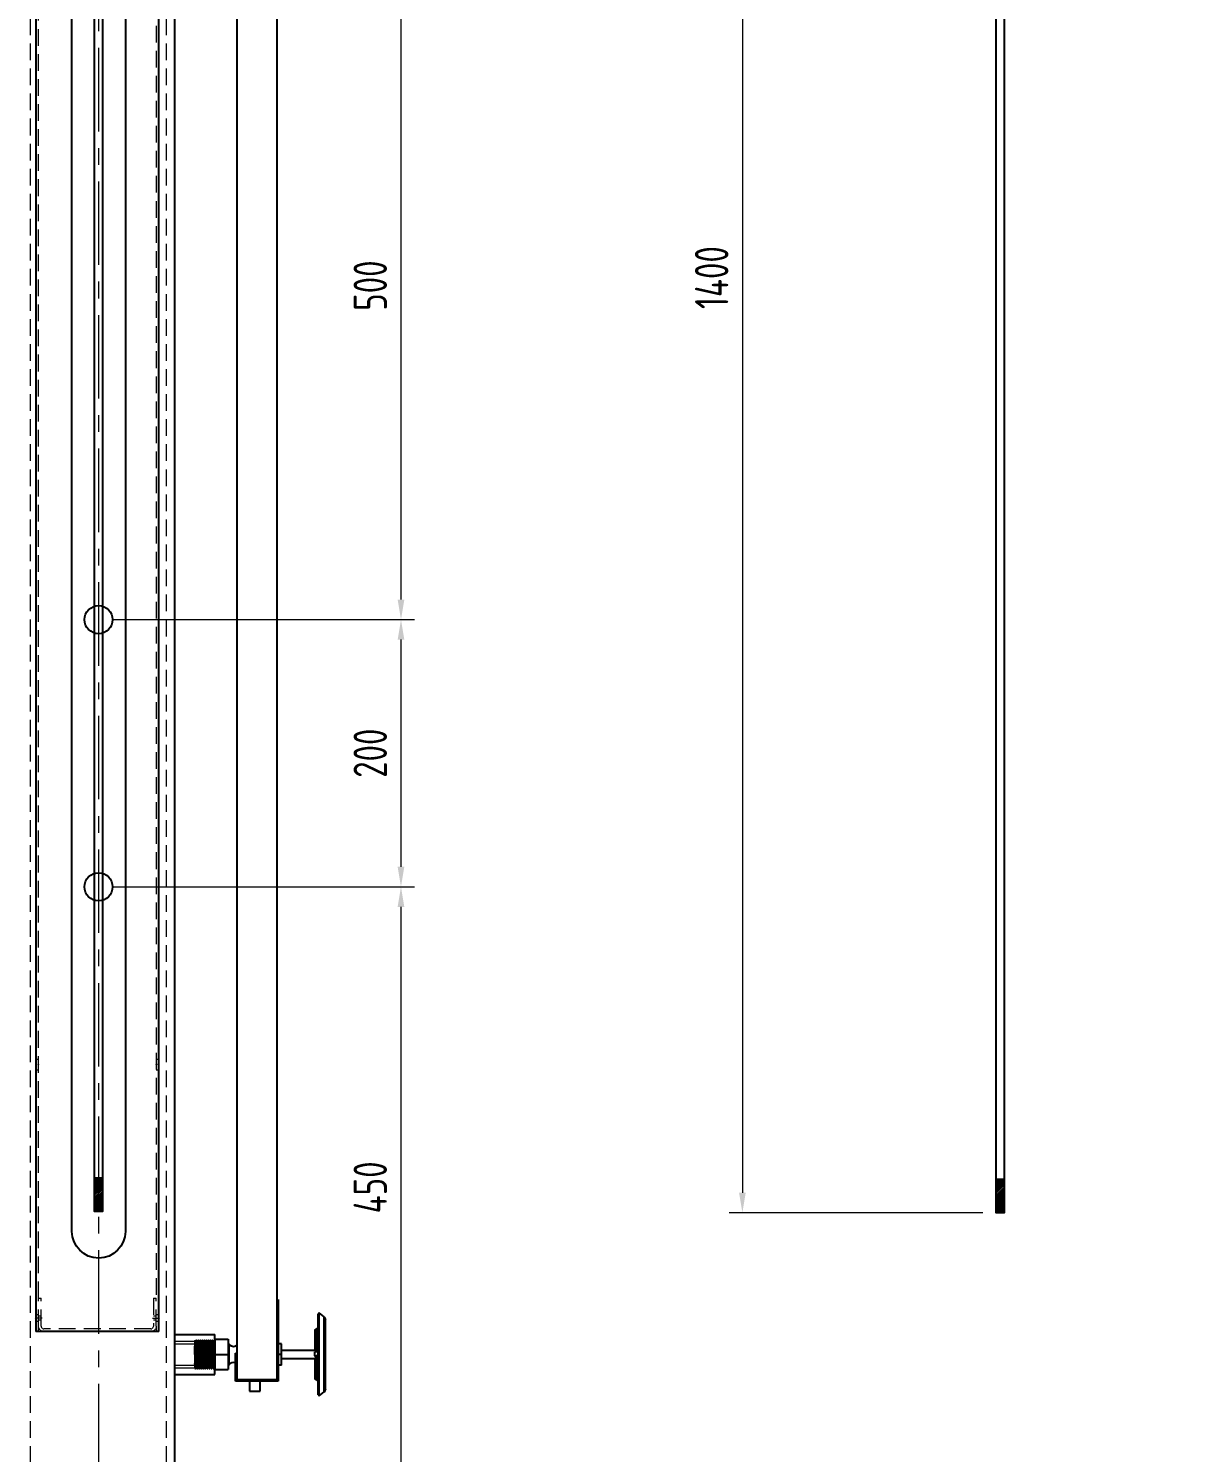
# Model space of a CAD drawing. Header units: millimetres. Extents: x -46397 to 283259, y -8690 to 23983.
# Drawn here: x 216641 to 217521, y -1378 to -312 of the extents above; entities that cross this region are included whole.
import ezdxf
from ezdxf import colors
from ezdxf.entities.mleader import LeaderData, LeaderLine
from ezdxf.math import Vec2, Vec3

# ---------------------------------------------------------------- set-up
doc = ezdxf.new("R2010")
doc.units = ezdxf.units.MM
for name, pattern in [('CENTER', [2, 1.25, -0.25, 0.25, -0.25]), ('HIDDEN', [0.375, 0.25, -0.125]), ('HIDDENX2', [0.75, 0.5, -0.25])]:
    doc.linetypes.add(name, pattern=pattern)
doc.layers.get('Defpoints').update_dxf_attribs({"lineweight": 0})
for name, color, linetype, lineweight in [('Long_AM_Hidden', 4, 'HIDDEN', 9), ('Long_AM_Visible', 30, 'Continuous', 25), ('Long_Centerline', 1, 'CENTER', 9), ('Long_Dim', 3, 'Continuous', 9), ('net dut', 127, 'HIDDENX2', 9)]:
    doc.layers.add(name, color=color, linetype=linetype, lineweight=lineweight)
doc.styles.add('GHI CHÚ 3', font='isocp_IV25.ttf', dxfattribs={"width": 0.8})
doc.styles.add('Long_Text', font='isocp.shx', dxfattribs={"width": 0.7})
doc.dimstyles.new('Vuong_DIM', dxfattribs={"dimtxt": 2.5, "dimasz": 2.3, "dimexe": 1.25, "dimexo": 0, "dimtad": 1, "dimtoh": 1, "dimdec": 0, "dimdsep": 46, "dimtxsty": 'GHI CHÚ 3', "dimcen": 2.3, "dimclrd": 9, "dimclre": 9, "dimclrt": 2, "dimadec": 0, "dimazin": 0, "dimtm": 1e-09, "dimtfac": 1, "dimtdec": 0, "dimtofl": 0, "dimtmove": 1, "dimatfit": 3, "dimfxl": 1, "dimtfill": 1, "dimlwd": 9, "dimlwe": 9, "dimarcsym": 1})

# ---------------------------------------------------------------- blocks, each defined once
blk = doc.blocks.new('43253523542')
h = blk.add_hatch()
h.set_pattern_fill('ANSI31', color=256, scale=10)
h.set_pattern_definition([(45, (-16046.8398, 46.5766), (-0.883883476, 0.883883476), [])])
h.paths.add_polyline_path([(45967.9, 12089.3), (45973.9, 12089.3), (45973.9, 12064.3), (45967.9, 12064.3)])
at = {"color": 0}
for p, q in [((45973.9, 12089.3, 0.6), (45967.9, 12089.3, 0.6)), ((45967.9, 12089.3, 0.6), (45973.9, 12089.3, 0.6)), ((45973.9, 12064.3, 0.6), (45967.9, 12064.3, 0.6))]:
    blk.add_line(p, q, dxfattribs=at)
at = {"color": 0, "elevation": 0.6}
for points in [[(45973.9, 12064.3), (45967.9, 12064.3), (45967.9, 13444.3), (45973.9, 13444.3)], [(45967.9, 12089.3), (45973.9, 12089.3), (45973.9, 12064.3), (45967.9, 12064.3)]]:
    blk.add_lwpolyline(points, close=True, dxfattribs=at)
blk = doc.blocks.new('DFDAFDFSDAFSDAF')
for p, q in [((54575.1, 32985.7), (54575.1, 32955.7)), ((54575.1, 32985.7), (54605.1, 32985.7)), ((54605.1, 32985.7), (54605.1, 32955.7)), ((54575.1, 32955.7), (54605.1, 32955.7))]:
    blk.add_line(p, q)
at = {"layer": 'net dut', "linetype": 'ByBlock', "lineweight": 5, "ltscale": 20}
for p, q in [((54575.1, 32980.7), (54605.1, 32980.7)), ((54575.1, 32978.7), (54605.1, 32978.7)), ((54575.1, 32962.7), (54605.1, 32962.7)), ((54575.1, 32960.7), (54605.1, 32960.7))]:
    blk.add_line(p, q, dxfattribs=at)
blk = doc.blocks.new('U3089')
at = {"layer": 'Long_AM_Hidden', "ltscale": 50, "extrusion": (0, 1, 0)}
for p, q in [((-64, -1851, 0), (-64, -561, 0)), ((24, -561, 0), (24, -1851, 0)), ((-66, -1672, 0), (-64, -1672, 0)), ((24, -1672, 0), (26, -1672, 0)), ((-66, -1680, 0), (-64, -1680, 0)), ((24, -1680, 0), (26, -1680, 0)), ((-64, -1872, 0), (-64, -1851, 0)), ((-64, -1851, 0), (-62, -1851, 0)), ((-62, -1872, 0), (-62, -1851, 0)), ((22, -1851, 0), (22, -1872, 0)), ((22, -1851, 0), (24, -1851, 0)), ((24, -1872, 0), (24, -1851, 0)), ((-64, -1863.5, 0), (-66, -1863.5, 0)), ((-62, -1864.5, 0), (-64, -1864.5, 0)), ((24, -1864.5, 0), (22, -1864.5, 0)), ((26, -1863.5, 0), (24, -1863.5, 0)), ((-64, -1868.5, 0), (-66, -1868.5, 0)), ((-62, -1867.5, 0), (-64, -1867.5, 0)), ((-64, -1876, 0), (-64, -1872, 0)), ((20, -1874, 0), (-60, -1874, 0)), ((24, -1867.5, 0), (22, -1867.5, 0)), ((26, -1868.5, 0), (24, -1868.5, 0)), ((24, -1872, 0), (24, -1876, 0))]:
    blk.add_line(p, q, dxfattribs=at)
at = {"layer": 'Long_AM_Hidden', "ltscale": 3, "extrusion": (0, 0, -1)}
for centre, start, end in [((60, -1872, 0), 270, 0), ((-20, -1872, 0), 180, 270)]:
    blk.add_arc(centre, 4, start, end, dxfattribs=at)
at = {"layer": 'Long_AM_Hidden', "ltscale": 3}
for centre, start, end in [((-60, -1872, 0), 180, 270), ((20, -1872, 0), 270, 0)]:
    blk.add_arc(centre, 2, start, end, dxfattribs=at)
at = {"layer": 'Long_AM_Visible', "extrusion": (0, 1, 0)}
for p, q in [((-66, -536, 0), (-66, -1876, 0)), ((26, -1876, 0), (26, -536, 0)), ((-39, -1801, 0), (-39, -611, 0)), ((1, -611, 0), (1, -1801, 0)), ((-62, -1876, 0), (-66, -1876, 0)), ((22, -1876, 0), (-62, -1876, 0)), ((26, -1876, 0), (22, -1876, 0))]:
    blk.add_line(p, q, dxfattribs=at)
at = {"layer": 'Long_AM_Visible', "extrusion": (0, 0, -1)}
blk.add_arc((19, -1801, 0), 20, 180, 0, dxfattribs=at)
at = {"layer": 'Long_Centerline', "ltscale": 0.1}
for p, q in [((-66.6, -1676, 0), (-63.3, -1676, 0)), ((26.6, -1676, 0), (23.3, -1676, 0))]:
    blk.add_line(p, q, dxfattribs=at)
at = {"layer": 'Long_Centerline', "ltscale": 0.2}
for p, q in [((-61.2, -1866, 0), (-66.9, -1866, 0)), ((21.2, -1866, 0), (26.9, -1866, 0))]:
    blk.add_line(p, q, dxfattribs=at)
blk = doc.blocks.new('12319823 dasdasd')
at = {"layer": 'Long_AM_Hidden', "ltscale": 50}
for p, q in [((10731, 16704), (10731, 18282)), ((10833, 16704), (10833, 18282))]:
    blk.add_line(p, q, dxfattribs=at)
at = {"layer": 'Long_AM_Visible'}
for p, q in [((10839, 16704), (10839, 18282)), ((10885.5, 18223), (10885.5, 16785, 0.7)), ((10915.5, 18223), (10915.5, 16785, 0.7)), ((10915.5, 16845, 0.7), (10915.5, 16785, 0.7)), ((10916.5, 16845, 0.7), (10916.5, 16784, 0.7)), ((10947.2, 16835.2, 0.7), (10946.5, 16834.4, 0.7)), ((10946.5, 16773.7, 0.7), (10946.5, 16834.4, 0.7)), ((10950.8, 16832.1, 0.7), (10947.2, 16835.2, 0.7)), ((10947.2, 16772.9, 0.7), (10947.2, 16835.2, 0.7)), ((10950.8, 16775.9, 0.7), (10950.8, 16832.1, 0.7)), ((10944, 16822.2, 0.7), (10946.5, 16823.8, 0.7)), ((10944, 16822.2, 0.7), (10944, 16807, 0.7)), ((10946.5, 16822.7, 0.7), (10945, 16821.8, 0.7)), ((10945, 16821.8, 0.7), (10945, 16807, 0.7)), ((10945, 16820.3, 0.7), (10946.5, 16821.2, 0.7)), ((10952, 16778.2, 0.7), (10952, 16829.8, 0.7)), ((10855.4, 16814.5, 0.7), (10854.9, 16814.5, 0.7)), ((10856.9, 16814.5, 0.7), (10856.4, 16814.5, 0.7)), ((10858.4, 16814.5, 0.7), (10857.9, 16814.5, 0.7)), ((10859.9, 16814.5, 0.7), (10859.4, 16814.5, 0.7)), ((10861.4, 16814.5, 0.7), (10860.9, 16814.5, 0.7)), ((10862.9, 16814.5, 0.7), (10862.4, 16814.5, 0.7)), ((10864.4, 16814.5, 0.7), (10863.9, 16814.5, 0.7)), ((10865.9, 16814.5, 0.7), (10865.4, 16814.5, 0.7)), ((10867.4, 16814.5, 0.7), (10866.9, 16814.5, 0.7)), ((10869, 16814.5, 0.7), (10868.4, 16814.5, 0.7)), ((10869, 16815.3, 0.7), (10879, 16815.3, 0.7)), ((10869, 16815.3, 0.7), (10869, 16804, 0.7)), ((10879, 16815.3, 0.7), (10879, 16804, 0.7)), ((10879.6, 16812, 0.7), (10879, 16812, 0.7)), ((10879.6, 16812, 0.7), (10879.6, 16796, 0.7)), ((10919, 16812, 0.7), (10916.5, 16812, 0.7)), ((10919, 16804, 0.7), (10919, 16812, 0.7)), ((10869, 16804, 0.7), (10879, 16804, 0.7)), ((10869, 16804, 0.7), (10869, 16792.8, 0.7)), ((10879, 16804, 0.7), (10879, 16792.8, 0.7)), ((10884.5, 16805, 0.7), (10885.5, 16805, 0.7)), ((10884.5, 16784, 0.7), (10884.5, 16805, 0.7)), ((10885.5, 16785, 0.7), (10885.5, 16805, 0.7)), ((10919, 16804, 0.7), (10916.5, 16804, 0.7)), ((10944, 16807, 0.7), (10919, 16807, 0.7)), ((10919, 16796, 0.7), (10919, 16804, 0.7)), ((10919, 16801, 0.7), (10944, 16801, 0.7)), ((10945, 16807, 0.7), (10944, 16807, 0.7)), ((10946.5, 16806, 0.7), (10944, 16805.9, 0.7)), ((10944, 16802.9, 0.7), (10944, 16805.9, 0.7)), ((10944, 16802.9, 0.7), (10946.5, 16803, 0.7)), ((10944, 16802.9, 0.7), (10944, 16802.5, 0.7)), ((10945, 16802.5, 0.7), (10944, 16802.5, 0.7)), ((10945, 16801, 0.7), (10944, 16801, 0.7)), ((10944, 16801, 0.7), (10944, 16785.8, 0.7)), ((10945, 16807, 0.7), (10945, 16806, 0.7)), ((10946.5, 16803, 0.7), (10945, 16802.9, 0.7)), ((10945, 16802.9, 0.7), (10945, 16802.5, 0.7)), ((10945, 16802.5, 0.7), (10945, 16801, 0.7)), ((10945, 16801, 0.7), (10945, 16786.3, 0.7)), ((10854.4, 16796.6, 0.7), (10854, 16797.2, 0.7)), ((10854, 16796.6, 0.7), (10854, 16797.2, 0.7)), ((10854, 16796.6, 0.7), (10854.4, 16796.6, 0.7)), ((10854, 16796.6, 0.7), (10854, 16793.5, 0.7)), ((10854, 16793.5, 0.7), (10854.7, 16793.5, 0.7)), ((10855.7, 16793.5, 0.7), (10856.2, 16793.5, 0.7)), ((10857.2, 16793.5, 0.7), (10857.7, 16793.5, 0.7)), ((10858.7, 16793.5, 0.7), (10859.2, 16793.5, 0.7)), ((10860.2, 16793.5, 0.7), (10860.7, 16793.5, 0.7)), ((10861.7, 16793.5, 0.7), (10862.2, 16793.5, 0.7)), ((10863.2, 16793.5, 0.7), (10863.7, 16793.5, 0.7)), ((10864.7, 16793.5, 0.7), (10865.2, 16793.5, 0.7)), ((10866.2, 16793.5, 0.7), (10866.7, 16793.5, 0.7)), ((10867.7, 16793.5, 0.7), (10868.2, 16793.5, 0.7)), ((10869, 16796.6, 0.7), (10868.4, 16796.6, 0.7)), ((10869, 16792.8, 0.7), (10879, 16792.8, 0.7)), ((10879, 16796, 0.7), (10879.6, 16796, 0.7)), ((10919, 16796, 0.7), (10916.5, 16796, 0.7)), ((10916.5, 16784, 0.7), (10884.5, 16784, 0.7)), ((10915.5, 16785, 0.7), (10885.5, 16785, 0.7)), ((10895, 16784, 0.7), (10895, 16776.5, 0.7)), ((10903, 16776.5, 0.7), (10903, 16784, 0.7)), ((10946.5, 16784.3, 0.7), (10944, 16785.8, 0.7)), ((10946.5, 16786.8, 0.7), (10945, 16787.7, 0.7)), ((10945, 16786.3, 0.7), (10946.5, 16785.4, 0.7)), ((10895, 16776.5, 0.7), (10899, 16776.5, 0.7)), ((10899, 16776.5, 0.7), (10903, 16776.5, 0.7)), ((10946.5, 16773.7, 0.7), (10947.2, 16772.9, 0.7)), ((10947.2, 16772.9, 0.7), (10950.8, 16775.9, 0.7))]:
    blk.add_line(p, q, dxfattribs=at)
for centre in [(10782, 17354), (10782, 17154)]:
    blk.add_circle(centre, 10.5, dxfattribs=at)
for centre, radius, start, end in [((10949.3, 16829.8, 0.7), 2.75, 0, 57.1676), ((10883, 16814, 0.7), 4, 210, 308.6822), ((10883, 16794, 0.7), 4, 67.9757, 150), ((10949.3, 16778.2, 0.7), 2.75, 302.8324, 0)]:
    blk.add_arc(centre, radius, start, end, dxfattribs=at)
for points, knots in [([(10854, 16814.1), (10854, 16814.2), (10854, 16814.3), (10854, 16813.4), (10854, 16811.4), (10854, 16808.7), (10854, 16806), (10854, 16804.5), (10854, 16804)], [0, 0, 0, 0, 0.064995, 0.284855, 0.49604, 0.707397, 0.910248, 1, 1, 1, 1]), ([(10854, 16804), (10854.1, 16804.8), (10854.1, 16806.4), (10854.2, 16808.7), (10854.2, 16810.6), (10854.3, 16812.1), (10854.3, 16813), (10854.4, 16813.2), (10854.4, 16813.2)], [0, 0, 0, 0, 0.172333, 0.3476615, 0.5199929, 0.6923259, 0.8676529, 1, 1, 1, 1]), ([(10854.4, 16813.3), (10854.3, 16813.5), (10854.2, 16813.8), (10854.1, 16814.1), (10854.1, 16814.1)], [0, 0, 0, 0, 0.690665, 1, 1, 1, 1]), ([(10854.9, 16814.5), (10854.8, 16814.3), (10854.7, 16813.9), (10854.5, 16813.5), (10854.4, 16813.3)], [0, 0, 0, 0, 0.5000409, 1, 1, 1, 1]), ([(10854.4, 16796.6), (10854.4, 16797.3), (10854.4, 16798.7), (10854.5, 16801.3), (10854.5, 16804), (10854.6, 16806.8), (10854.7, 16809.3), (10854.7, 16811.5), (10854.8, 16813.2), (10854.9, 16814.3), (10854.9, 16814.5), (10854.9, 16814.5)], [0, 0, 0, 0, 0.110471, 0.222862, 0.333332, 0.443804, 0.556195, 0.666666, 0.777138, 0.889529, 1, 1, 1, 1]), ([(10854.7, 16793.5), (10854.7, 16793.6), (10854.7, 16793.7), (10854.8, 16794.8), (10854.9, 16796.5), (10854.9, 16798.7), (10855, 16801.3), (10855, 16804), (10855.1, 16806.8), (10855.2, 16809.3), (10855.2, 16811.5), (10855.3, 16813.2), (10855.4, 16814.2), (10855.4, 16814.6), (10855.4, 16814.5), (10855.4, 16814.4)], [0, 0, 0, 0, 0.081414, 0.164242, 0.245656, 0.32707, 0.409899, 0.491312, 0.572725, 0.655554, 0.736968, 0.818382, 0.90121, 0.982624, 1, 1, 1, 1]), ([(10855.2, 16794.8), (10855.2, 16794.9), (10855.2, 16795), (10855.3, 16795.9), (10855.4, 16797.4), (10855.4, 16799.3), (10855.5, 16801.6), (10855.5, 16804), (10855.6, 16806.4), (10855.7, 16808.7), (10855.7, 16810.6), (10855.8, 16812.1), (10855.8, 16813), (10855.9, 16813.2), (10855.9, 16813.2)], [0, 0, 0, 0, 0.065796, 0.153495, 0.239696, 0.325897, 0.413597, 0.499797, 0.585999, 0.673699, 0.759899, 0.846101, 0.9338, 1, 1, 1, 1]), ([(10855.9, 16813.3), (10855.8, 16813.5), (10855.7, 16813.9), (10855.5, 16814.3), (10855.4, 16814.5)], [0, 0, 0, 0, 0.4852458, 1, 1, 1, 1]), ([(10855.7, 16793.6), (10855.7, 16793.6), (10855.7, 16793.4), (10855.7, 16793.8), (10855.8, 16794.8), (10855.9, 16796.5), (10855.9, 16798.7), (10856, 16801.3), (10856, 16804), (10856.1, 16806.8), (10856.2, 16809.3), (10856.2, 16811.5), (10856.3, 16813.2), (10856.4, 16814.3), (10856.4, 16814.5), (10856.4, 16814.5)], [0, 0, 0, 0, 0.017079, 0.098517, 0.181371, 0.26281, 0.344248, 0.427102, 0.508539, 0.589978, 0.672831, 0.754269, 0.835708, 0.918562, 1, 1, 1, 1]), ([(10856.4, 16814.5), (10856.3, 16814.3), (10856.2, 16813.9), (10856, 16813.5), (10855.9, 16813.3)], [0, 0, 0, 0, 0.500041, 1, 1, 1, 1]), ([(10856.2, 16793.5), (10856.2, 16793.6), (10856.2, 16793.7), (10856.3, 16794.8), (10856.4, 16796.5), (10856.4, 16798.7), (10856.5, 16801.3), (10856.5, 16804), (10856.6, 16806.8), (10856.7, 16809.3), (10856.7, 16811.5), (10856.8, 16813.2), (10856.9, 16814.2), (10856.9, 16814.6), (10856.9, 16814.5), (10856.9, 16814.4)], [0, 0, 0, 0, 0.081419, 0.164252, 0.245671, 0.32709, 0.409924, 0.491342, 0.572761, 0.655594, 0.737013, 0.818432, 0.901266, 0.982684, 1, 1, 1, 1]), ([(10856.7, 16794.9), (10856.7, 16794.9), (10856.7, 16795), (10856.8, 16795.9), (10856.9, 16797.4), (10856.9, 16799.3), (10857, 16801.6), (10857, 16804), (10857.1, 16806.4), (10857.2, 16808.7), (10857.2, 16810.6), (10857.3, 16812.1), (10857.3, 16813), (10857.4, 16813.2), (10857.4, 16813.2)], [0, 0, 0, 0, 0.065254, 0.153004, 0.239255, 0.325506, 0.413256, 0.499507, 0.585758, 0.673509, 0.75976, 0.846011, 0.933761, 1, 1, 1, 1]), ([(10857.4, 16813.3), (10857.3, 16813.5), (10857.2, 16813.9), (10857, 16814.3), (10856.9, 16814.5)], [0, 0, 0, 0, 0.4852698, 1, 1, 1, 1]), ([(10857.2, 16793.6), (10857.2, 16793.6), (10857.2, 16793.4), (10857.2, 16793.8), (10857.3, 16794.8), (10857.4, 16796.5), (10857.4, 16798.7), (10857.5, 16801.3), (10857.5, 16804), (10857.6, 16806.8), (10857.7, 16809.3), (10857.7, 16811.5), (10857.8, 16813.2), (10857.9, 16814.3), (10857.9, 16814.5), (10857.9, 16814.5)], [0, 0, 0, 0, 0.017079, 0.098517, 0.181371, 0.26281, 0.344248, 0.427102, 0.508539, 0.589978, 0.672831, 0.754269, 0.835708, 0.918562, 1, 1, 1, 1]), ([(10857.9, 16814.5), (10857.8, 16814.3), (10857.7, 16813.9), (10857.5, 16813.5), (10857.4, 16813.3)], [0, 0, 0, 0, 0.500041, 1, 1, 1, 1]), ([(10857.7, 16793.5), (10857.7, 16793.6), (10857.7, 16793.7), (10857.8, 16794.8), (10857.9, 16796.5), (10857.9, 16798.7), (10858, 16801.3), (10858, 16804), (10858.1, 16806.8), (10858.2, 16809.3), (10858.2, 16811.5), (10858.3, 16813.2), (10858.4, 16814.2), (10858.4, 16814.6), (10858.4, 16814.5), (10858.4, 16814.4)], [0, 0, 0, 0, 0.081429, 0.164272, 0.245701, 0.32713, 0.409973, 0.491401, 0.57283, 0.655674, 0.737102, 0.818531, 0.901375, 0.982803, 1, 1, 1, 1]), ([(10858.2, 16794.9), (10858.2, 16794.9), (10858.2, 16795), (10858.3, 16795.9), (10858.4, 16797.4), (10858.4, 16799.3), (10858.5, 16801.6), (10858.5, 16804), (10858.6, 16806.4), (10858.7, 16808.7), (10858.7, 16810.6), (10858.8, 16812.1), (10858.8, 16813), (10858.9, 16813.2), (10858.9, 16813.2)], [0, 0, 0, 0, 0.065219, 0.152972, 0.239227, 0.32548, 0.413234, 0.499488, 0.585743, 0.673497, 0.759751, 0.846005, 0.933759, 1, 1, 1, 1]), ([(10858.9, 16813.3), (10858.8, 16813.5), (10858.7, 16813.9), (10858.5, 16814.3), (10858.4, 16814.5)], [0, 0, 0, 0, 0.485368, 1, 1, 1, 1]), ([(10858.7, 16793.6), (10858.7, 16793.6), (10858.7, 16793.4), (10858.7, 16793.8), (10858.8, 16794.8), (10858.9, 16796.5), (10858.9, 16798.7), (10859, 16801.3), (10859, 16804), (10859.1, 16806.8), (10859.2, 16809.3), (10859.2, 16811.5), (10859.3, 16813.2), (10859.4, 16814.3), (10859.4, 16814.5), (10859.4, 16814.5)], [0, 0, 0, 0, 0.017079, 0.098517, 0.181371, 0.26281, 0.344248, 0.427102, 0.508539, 0.589978, 0.672831, 0.754269, 0.835708, 0.918562, 1, 1, 1, 1]), ([(10859.4, 16814.5), (10859.3, 16814.3), (10859.2, 16813.9), (10859, 16813.5), (10858.9, 16813.3)], [0, 0, 0, 0, 0.500041, 1, 1, 1, 1]), ([(10859.2, 16793.5), (10859.2, 16793.6), (10859.2, 16793.7), (10859.3, 16794.8), (10859.4, 16796.5), (10859.4, 16798.7), (10859.5, 16801.3), (10859.5, 16804), (10859.6, 16806.8), (10859.7, 16809.3), (10859.7, 16811.5), (10859.8, 16813.2), (10859.9, 16814.2), (10859.9, 16814.6), (10859.9, 16814.5), (10859.9, 16814.4)], [0, 0, 0, 0, 0.081429, 0.164273, 0.245702, 0.327131, 0.409975, 0.491403, 0.572832, 0.655676, 0.737105, 0.818534, 0.901378, 0.982807, 1, 1, 1, 1]), ([(10859.7, 16794.8), (10859.7, 16794.9), (10859.7, 16795), (10859.8, 16795.9), (10859.9, 16797.4), (10859.9, 16799.3), (10860, 16801.6), (10860, 16804), (10860.1, 16806.4), (10860.2, 16808.7), (10860.2, 16810.6), (10860.3, 16812.1), (10860.3, 16813), (10860.4, 16813.2), (10860.4, 16813.2)], [0, 0, 0, 0, 0.065618, 0.153334, 0.239552, 0.325769, 0.413485, 0.499702, 0.58592, 0.673636, 0.759853, 0.846071, 0.933787, 1, 1, 1, 1]), ([(10860.4, 16813.3), (10860.3, 16813.5), (10860.2, 16813.9), (10860, 16814.3), (10859.9, 16814.5)], [0, 0, 0, 0, 0.485394, 1, 1, 1, 1]), ([(10860.2, 16793.6), (10860.2, 16793.6), (10860.2, 16793.4), (10860.2, 16793.8), (10860.3, 16794.8), (10860.4, 16796.5), (10860.4, 16798.7), (10860.5, 16801.3), (10860.5, 16804), (10860.6, 16806.8), (10860.7, 16809.3), (10860.7, 16811.5), (10860.8, 16813.2), (10860.9, 16814.3), (10860.9, 16814.5), (10860.9, 16814.5)], [0, 0, 0, 0, 0.017079, 0.098517, 0.181371, 0.26281, 0.344248, 0.427102, 0.508539, 0.589978, 0.672831, 0.754269, 0.835708, 0.918562, 1, 1, 1, 1]), ([(10860.9, 16814.5), (10860.8, 16814.3), (10860.7, 16813.9), (10860.5, 16813.5), (10860.4, 16813.3)], [0, 0, 0, 0, 0.500041, 1, 1, 1, 1]), ([(10860.7, 16793.5), (10860.7, 16793.6), (10860.7, 16793.7), (10860.8, 16794.8), (10860.9, 16796.5), (10860.9, 16798.7), (10861, 16801.3), (10861, 16804), (10861.1, 16806.8), (10861.2, 16809.3), (10861.2, 16811.5), (10861.3, 16813.2), (10861.4, 16814.2), (10861.4, 16814.6), (10861.4, 16814.5), (10861.4, 16814.4)], [0, 0, 0, 0, 0.081401, 0.164217, 0.245619, 0.32702, 0.409836, 0.491237, 0.572638, 0.655454, 0.736856, 0.818257, 0.901073, 0.982475, 1, 1, 1, 1]), ([(10861.2, 16794.8), (10861.2, 16794.9), (10861.2, 16795), (10861.3, 16795.9), (10861.4, 16797.4), (10861.4, 16799.3), (10861.5, 16801.6), (10861.5, 16804), (10861.6, 16806.4), (10861.7, 16808.7), (10861.7, 16810.6), (10861.8, 16812.1), (10861.8, 16813), (10861.9, 16813.2), (10861.9, 16813.2)], [0, 0, 0, 0, 0.065926, 0.153613, 0.239802, 0.325991, 0.413678, 0.499867, 0.586056, 0.673744, 0.759932, 0.846122, 0.933809, 1, 1, 1, 1]), ([(10861.9, 16813.3), (10861.8, 16813.5), (10861.7, 16813.9), (10861.5, 16814.3), (10861.4, 16814.5)], [0, 0, 0, 0, 0.485185, 1, 1, 1, 1]), ([(10861.7, 16793.6), (10861.7, 16793.6), (10861.7, 16793.4), (10861.7, 16793.8), (10861.8, 16794.8), (10861.9, 16796.5), (10861.9, 16798.7), (10862, 16801.3), (10862, 16804), (10862.1, 16806.8), (10862.2, 16809.3), (10862.2, 16811.5), (10862.3, 16813.2), (10862.4, 16814.3), (10862.4, 16814.5), (10862.4, 16814.5)], [0, 0, 0, 0, 0.017079, 0.098517, 0.181371, 0.26281, 0.344248, 0.427102, 0.508539, 0.589978, 0.672831, 0.754269, 0.835708, 0.918562, 1, 1, 1, 1]), ([(10862.4, 16814.5), (10862.3, 16814.3), (10862.2, 16813.9), (10862, 16813.5), (10861.9, 16813.3)], [0, 0, 0, 0, 0.500041, 1, 1, 1, 1]), ([(10862.2, 16793.5), (10862.2, 16793.6), (10862.2, 16793.7), (10862.3, 16794.8), (10862.4, 16796.5), (10862.4, 16798.7), (10862.5, 16801.3), (10862.5, 16804), (10862.6, 16806.8), (10862.7, 16809.3), (10862.7, 16811.5), (10862.8, 16813.2), (10862.9, 16814.2), (10862.9, 16814.6), (10862.9, 16814.5), (10862.9, 16814.4)], [0, 0, 0, 0, 0.08136, 0.164135, 0.245496, 0.326856, 0.40963, 0.49099, 0.572351, 0.655125, 0.736485, 0.817846, 0.900621, 0.981981, 1, 1, 1, 1]), ([(10862.7, 16794.8), (10862.7, 16794.9), (10862.7, 16795), (10862.8, 16795.9), (10862.9, 16797.4), (10862.9, 16799.3), (10863, 16801.6), (10863, 16804), (10863.1, 16806.4), (10863.2, 16808.7), (10863.2, 16810.6), (10863.3, 16812.1), (10863.3, 16813), (10863.4, 16813.2), (10863.4, 16813.2)], [0, 0, 0, 0, 0.0658049, 0.1535031, 0.2397037, 0.3259035, 0.4136025, 0.499802, 0.5860027, 0.6737016, 0.7599014, 0.8461021, 0.9338002, 1, 1, 1, 1]), ([(10863.4, 16813.3), (10863.3, 16813.5), (10863.2, 16813.9), (10863, 16814.3), (10862.9, 16814.5)], [0, 0, 0, 0, 0.484782, 1, 1, 1, 1]), ([(10863.2, 16793.6), (10863.2, 16793.6), (10863.2, 16793.4), (10863.2, 16793.8), (10863.3, 16794.8), (10863.4, 16796.5), (10863.4, 16798.7), (10863.5, 16801.3), (10863.5, 16804), (10863.6, 16806.8), (10863.7, 16809.3), (10863.7, 16811.5), (10863.8, 16813.2), (10863.8, 16814.3), (10863.9, 16814.4), (10863.9, 16814.4)], [0, 0, 0, 0, 0.017376, 0.100229, 0.184522, 0.267376, 0.350229, 0.434523, 0.517375, 0.600229, 0.684522, 0.767375, 0.850229, 0.934522, 1, 1, 1, 1]), ([(10863.9, 16814.5), (10863.8, 16814.3), (10863.7, 16813.9), (10863.5, 16813.5), (10863.4, 16813.3)], [0, 0, 0, 0, 0.500041, 1, 1, 1, 1]), ([(10863.7, 16793.5), (10863.7, 16793.6), (10863.7, 16793.7), (10863.8, 16794.8), (10863.9, 16796.5), (10863.9, 16798.7), (10864, 16801.3), (10864, 16804), (10864.1, 16806.8), (10864.2, 16809.3), (10864.2, 16811.5), (10864.3, 16813.2), (10864.4, 16814.2), (10864.4, 16814.6), (10864.4, 16814.5), (10864.4, 16814.4)], [0, 0, 0, 0, 0.081367, 0.164149, 0.245516, 0.326884, 0.409665, 0.491032, 0.572399, 0.655181, 0.736548, 0.817916, 0.900697, 0.982065, 1, 1, 1, 1]), ([(10864.2, 16794.8), (10864.2, 16794.9), (10864.2, 16795), (10864.3, 16795.9), (10864.4, 16797.4), (10864.4, 16799.3), (10864.5, 16801.6), (10864.5, 16804), (10864.6, 16806.4), (10864.7, 16808.7), (10864.7, 16810.6), (10864.8, 16812.1), (10864.8, 16813), (10864.9, 16813.2), (10864.9, 16813.2)], [0, 0, 0, 0, 0.065857, 0.153551, 0.239746, 0.325941, 0.413635, 0.49983, 0.586026, 0.67372, 0.759915, 0.846111, 0.933804, 1, 1, 1, 1]), ([(10864.9, 16813.3), (10864.8, 16813.5), (10864.7, 16813.9), (10864.5, 16814.3), (10864.4, 16814.5)], [0, 0, 0, 0, 0.484809, 1, 1, 1, 1]), ([(10864.7, 16793.6), (10864.7, 16793.6), (10864.7, 16793.4), (10864.7, 16793.8), (10864.8, 16794.8), (10864.9, 16796.5), (10864.9, 16798.7), (10865, 16801.3), (10865, 16804), (10865.1, 16806.8), (10865.2, 16809.3), (10865.2, 16811.5), (10865.3, 16813.2), (10865.4, 16814.3), (10865.4, 16814.5), (10865.4, 16814.5)], [0, 0, 0, 0, 0.017079, 0.098517, 0.181371, 0.26281, 0.344248, 0.427102, 0.508539, 0.589978, 0.672831, 0.754269, 0.835708, 0.918562, 1, 1, 1, 1]), ([(10865.4, 16814.5), (10865.3, 16814.3), (10865.2, 16813.9), (10865, 16813.5), (10864.9, 16813.3)], [0, 0, 0, 0, 0.500041, 1, 1, 1, 1]), ([(10865.2, 16793.5), (10865.2, 16793.6), (10865.2, 16793.7), (10865.3, 16794.8), (10865.4, 16796.5), (10865.4, 16798.7), (10865.5, 16801.3), (10865.5, 16804), (10865.6, 16806.8), (10865.7, 16809.3), (10865.7, 16811.5), (10865.8, 16813.2), (10865.9, 16814.2), (10865.9, 16814.6), (10865.9, 16814.5), (10865.9, 16814.4)], [0, 0, 0, 0, 0.081403, 0.16422, 0.245623, 0.327025, 0.409842, 0.491244, 0.572647, 0.655464, 0.736867, 0.81827, 0.901087, 0.982489, 1, 1, 1, 1]), ([(10865.7, 16794.8), (10865.7, 16794.9), (10865.7, 16795), (10865.8, 16795.9), (10865.9, 16797.4), (10865.9, 16799.3), (10866, 16801.6), (10866, 16804), (10866.1, 16806.4), (10866.2, 16808.7), (10866.2, 16810.6), (10866.3, 16812.1), (10866.3, 16813), (10866.4, 16813.2), (10866.4, 16813.2)], [0, 0, 0, 0, 0.065971, 0.153654, 0.239839, 0.326024, 0.413707, 0.499891, 0.586076, 0.67376, 0.759944, 0.846129, 0.933812, 1, 1, 1, 1]), ([(10866.4, 16813.3), (10866.3, 16813.5), (10866.2, 16813.9), (10866, 16814.3), (10865.9, 16814.5)], [0, 0, 0, 0, 0.485171, 1, 1, 1, 1]), ([(10866.2, 16793.6), (10866.2, 16793.6), (10866.2, 16793.4), (10866.2, 16793.8), (10866.3, 16794.8), (10866.4, 16796.5), (10866.4, 16798.7), (10866.5, 16801.3), (10866.5, 16804), (10866.6, 16806.8), (10866.7, 16809.3), (10866.7, 16811.5), (10866.8, 16813.2), (10866.9, 16814.3), (10866.9, 16814.5), (10866.9, 16814.5)], [0, 0, 0, 0, 0.017079, 0.098517, 0.181371, 0.26281, 0.344248, 0.427102, 0.508539, 0.589978, 0.672831, 0.754269, 0.835708, 0.918562, 1, 1, 1, 1]), ([(10866.9, 16814.5), (10866.8, 16814.3), (10866.7, 16813.9), (10866.5, 16813.5), (10866.4, 16813.3)], [0, 0, 0, 0, 0.500041, 1, 1, 1, 1]), ([(10866.7, 16793.5), (10866.7, 16793.6), (10866.7, 16793.7), (10866.8, 16794.8), (10866.9, 16796.5), (10866.9, 16798.7), (10867, 16801.3), (10867, 16804), (10867.1, 16806.8), (10867.2, 16809.3), (10867.2, 16811.5), (10867.3, 16813.2), (10867.4, 16814.2), (10867.4, 16814.6), (10867.4, 16814.5), (10867.4, 16814.4)], [0, 0, 0, 0, 0.081418, 0.164251, 0.245669, 0.327087, 0.40992, 0.491337, 0.572755, 0.655588, 0.737006, 0.818425, 0.901258, 0.982676, 1, 1, 1, 1]), ([(10867.2, 16794.8), (10867.2, 16794.9), (10867.2, 16795), (10867.3, 16795.9), (10867.4, 16797.4), (10867.4, 16799.3), (10867.5, 16801.6), (10867.5, 16804), (10867.6, 16806.4), (10867.7, 16808.7), (10867.7, 16810.6), (10867.8, 16812.1), (10867.8, 16813), (10867.9, 16813.2), (10867.9, 16813.2)], [0, 0, 0, 0, 0.065972, 0.153654, 0.239839, 0.326024, 0.413707, 0.499891, 0.586077, 0.67376, 0.759944, 0.84613, 0.933812, 1, 1, 1, 1]), ([(10867.9, 16813.3), (10867.8, 16813.5), (10867.7, 16813.9), (10867.5, 16814.3), (10867.4, 16814.5)], [0, 0, 0, 0, 0.48532, 1, 1, 1, 1]), ([(10867.7, 16793.6), (10867.7, 16793.6), (10867.7, 16793.4), (10867.7, 16793.8), (10867.8, 16794.8), (10867.9, 16796.5), (10867.9, 16798.7), (10868, 16801.3), (10868, 16804), (10868.1, 16806.8), (10868.2, 16809.3), (10868.2, 16811.5), (10868.3, 16813.2), (10868.3, 16814.3), (10868.4, 16814.4), (10868.4, 16814.4)], [0, 0, 0, 0, 0.017376, 0.100229, 0.184522, 0.267376, 0.350229, 0.434523, 0.517375, 0.600229, 0.684522, 0.767375, 0.850229, 0.934522, 1, 1, 1, 1]), ([(10868.4, 16814.5), (10868.3, 16814.3), (10868.2, 16813.9), (10868, 16813.5), (10867.9, 16813.3)], [0, 0, 0, 0, 0.500041, 1, 1, 1, 1]), ([(10854, 16804), (10854, 16803), (10854, 16801.1), (10854, 16798.7), (10854, 16797.6), (10854, 16797.2)], [0, 0, 0, 0, 0.392523, 0.785049, 1, 1, 1, 1]), ([(10854.7, 16793.5), (10854.8, 16793.7), (10854.9, 16794.2), (10855.1, 16794.6), (10855.2, 16794.8)], [0, 0, 0, 0, 0.50004, 1, 1, 1, 1]), ([(10855.2, 16794.8), (10855.2, 16794.6), (10855.4, 16794.2), (10855.6, 16793.7), (10855.7, 16793.5)], [0, 0, 0, 0, 0.485535, 1, 1, 1, 1]), ([(10856.2, 16793.5), (10856.3, 16793.7), (10856.4, 16794.2), (10856.6, 16794.6), (10856.7, 16794.8)], [0, 0, 0, 0, 0.500037, 1, 1, 1, 1]), ([(10856.7, 16794.8), (10856.7, 16794.6), (10856.9, 16794.2), (10857.1, 16793.7), (10857.2, 16793.5)], [0, 0, 0, 0, 0.485535, 1, 1, 1, 1]), ([(10857.7, 16793.5), (10857.8, 16793.7), (10857.9, 16794.2), (10858.1, 16794.6), (10858.2, 16794.8)], [0, 0, 0, 0, 0.500059, 1, 1, 1, 1]), ([(10858.2, 16794.8), (10858.2, 16794.6), (10858.4, 16794.2), (10858.6, 16793.7), (10858.7, 16793.5)], [0, 0, 0, 0, 0.485535, 1, 1, 1, 1]), ([(10859.2, 16793.5), (10859.3, 16793.7), (10859.4, 16794.2), (10859.6, 16794.6), (10859.7, 16794.8)], [0, 0, 0, 0, 0.50004, 1, 1, 1, 1]), ([(10859.7, 16794.8), (10859.7, 16794.6), (10859.9, 16794.2), (10860.1, 16793.7), (10860.2, 16793.5)], [0, 0, 0, 0, 0.4855349, 1, 1, 1, 1]), ([(10860.7, 16793.5), (10860.8, 16793.7), (10860.9, 16794.2), (10861.1, 16794.6), (10861.2, 16794.8)], [0, 0, 0, 0, 0.500031, 1, 1, 1, 1]), ([(10861.2, 16794.8), (10861.2, 16794.6), (10861.4, 16794.2), (10861.6, 16793.7), (10861.7, 16793.5)], [0, 0, 0, 0, 0.4855349, 1, 1, 1, 1]), ([(10862.2, 16793.5), (10862.3, 16793.7), (10862.4, 16794.2), (10862.6, 16794.6), (10862.7, 16794.8)], [0, 0, 0, 0, 0.500063, 1, 1, 1, 1]), ([(10862.7, 16794.8), (10862.7, 16794.6), (10862.9, 16794.2), (10863.1, 16793.7), (10863.2, 16793.5)], [0, 0, 0, 0, 0.485535, 1, 1, 1, 1]), ([(10863.7, 16793.5), (10863.8, 16793.7), (10863.9, 16794.2), (10864.1, 16794.6), (10864.2, 16794.8)], [0, 0, 0, 0, 0.500065, 1, 1, 1, 1]), ([(10864.2, 16794.8), (10864.2, 16794.6), (10864.4, 16794.2), (10864.6, 16793.7), (10864.7, 16793.5)], [0, 0, 0, 0, 0.485535, 1, 1, 1, 1]), ([(10865.2, 16793.5), (10865.3, 16793.7), (10865.4, 16794.2), (10865.6, 16794.6), (10865.7, 16794.8)], [0, 0, 0, 0, 0.500065, 1, 1, 1, 1]), ([(10865.7, 16794.8), (10865.7, 16794.6), (10865.9, 16794.2), (10866.1, 16793.7), (10866.2, 16793.5)], [0, 0, 0, 0, 0.4855349, 1, 1, 1, 1]), ([(10866.7, 16793.5), (10866.8, 16793.7), (10866.9, 16794.2), (10867.1, 16794.6), (10867.2, 16794.8)], [0, 0, 0, 0, 0.500053, 1, 1, 1, 1]), ([(10867.2, 16794.8), (10867.2, 16794.6), (10867.4, 16794.2), (10867.6, 16793.7), (10867.7, 16793.5)], [0, 0, 0, 0, 0.485535, 1, 1, 1, 1]), ([(10868.2, 16793.5), (10868.2, 16793.6), (10868.2, 16793.7), (10868.3, 16794.8), (10868.3, 16796), (10868.4, 16796.6)], [0, 0, 0, 0, 0.331413, 0.668585, 1, 1, 1, 1]), ([(10868.2, 16793.5), (10868.3, 16793.8), (10868.4, 16794.2), (10868.6, 16794.6), (10868.7, 16794.8)], [0, 0, 0, 0, 0.50013, 1, 1, 1, 1]), ([(10868.7, 16794.9), (10868.7, 16794.9), (10868.7, 16795), (10868.8, 16795.7), (10868.8, 16796.4), (10868.8, 16796.6)], [0, 0, 0, 0, 0.342246, 0.815764, 1, 1, 1, 1]), ([(10868.7, 16794.8), (10868.7, 16794.6), (10868.9, 16794.2), (10869, 16793.9), (10869, 16793.8)], [0, 0, 0, 0, 0.631446, 1, 1, 1, 1])]:
    blk.add_open_spline(points, degree=3, knots=knots, dxfattribs=at)
at = {"layer": 'Long_Centerline', "ltscale": 50}
blk.add_line((10782, 18282), (10782, 16602), dxfattribs=at)
blk.add_blockref('43253523542', (-35188.9, 4846.7, -0.6))
at = {"layer": 'Long_AM_Hidden', "ltscale": 4}
blk.add_blockref('U3089', (10801.1, 18697.1, 0), dxfattribs=at)
at = {"layer": 'Long_AM_Visible', "xscale": -0.999999, "yscale": 0.999999, "zscale": 0.999999, "rotation": 180}
blk.add_blockref('DFDAFDFSDAFSDAF', (-43736, 49774.6), dxfattribs=at)
blk = doc.blocks.new('_Dot')
at = {"color": 0, "linetype": 'ByBlock', "lineweight": -2}
blk.add_line((-0.5, 0), (-1, 0), dxfattribs=at)
at = {"color": 0, "linetype": 'ByBlock', "const_width": 0.5}
blk.add_lwpolyline([(-0.25, 0, 1), (0.25, 0, 1)], format="xyb", close=True, dxfattribs=at)
blk = doc.blocks.new('*D2408')
at = {"layer": 'Defpoints', "color": 0, "transparency": 16777216}
for p in [(217258.4, 201.2, -0.5), (217175.4, -1198.8), (217365.4, -1198.8, -0.5)]:
    blk.add_point(p, dxfattribs=at)
at = {"layer": 'Long_Dim', "color": 9, "lineweight": 9, "transparency": 16777216}
for p, q in [((217248.4, 201.2), (217165.4, 201.2)), ((217175.4, 186.2), (217175.4, -1183.8)), ((217355.4, -1198.8), (217165.4, -1198.8))]:
    blk.add_line(p, q, dxfattribs=at)
at = {"layer": 'Long_Dim', "color": 9, "transparency": 16777216}
for points in [[(217172.9, 186.2), (217177.9, 186.2), (217175.4, 201.2)], [(217172.9, -1183.8), (217177.9, -1183.8), (217175.4, -1198.8)]]:
    blk.add_solid(points, dxfattribs=at)
at = {"layer": 'Long_Dim', "color": 2, "transparency": 16777216, "insert": (217152.4, -498.8), "char_height": 25, "attachment_point": 5, "rotation": 90, "style": 'GHI CHÚ 3', "bg_fill": 3, "box_fill_scale": 1.1, "bg_fill_color": 256, "bg_fill_true_color": 13158600, "bg_fill_transparency": 0}
blk.add_mtext('1400', dxfattribs=at)
blk = doc.blocks.new('*D2305')
at = {"layer": 'Defpoints', "color": 0, "transparency": 16777216}
for p in [(216693.4, -254.8, -1), (216693.4, -754.8, -1), (216919.8, -754.8)]:
    blk.add_point(p, dxfattribs=at)
at = {"layer": 'Long_Dim', "color": 9, "lineweight": 9, "transparency": 16777216}
for p, q in [((216703.4, -254.8), (216929.8, -254.8)), ((216919.8, -269.8), (216919.8, -739.8)), ((216703.4, -754.8), (216929.8, -754.8))]:
    blk.add_line(p, q, dxfattribs=at)
at = {"layer": 'Long_Dim', "color": 9, "transparency": 16777216}
for points in [[(216917.3, -269.8), (216922.3, -269.8), (216919.8, -254.8)], [(216917.3, -739.8), (216922.3, -739.8), (216919.8, -754.8)]]:
    blk.add_solid(points, dxfattribs=at)
at = {"layer": 'Long_Dim', "color": 2, "transparency": 16777216, "insert": (216896.8, -504.8), "char_height": 25, "attachment_point": 5, "rotation": 90, "style": 'GHI CHÚ 3', "bg_fill": 3, "box_fill_scale": 1.1, "bg_fill_color": 256, "bg_fill_true_color": 13158600, "bg_fill_transparency": 0}
blk.add_mtext('500', dxfattribs=at)
blk = doc.blocks.new('*D2304')
at = {"layer": 'Defpoints', "color": 0, "transparency": 16777216}
for p in [(216693.4, -754.8, -1), (216693.4, -954.8, -1), (216919.8, -954.8)]:
    blk.add_point(p, dxfattribs=at)
at = {"layer": 'Long_Dim', "color": 9, "lineweight": 9, "transparency": 16777216}
for p, q in [((216703.4, -754.8), (216929.8, -754.8)), ((216919.8, -769.8), (216919.8, -939.8)), ((216703.4, -954.8), (216929.8, -954.8))]:
    blk.add_line(p, q, dxfattribs=at)
at = {"layer": 'Long_Dim', "color": 9, "transparency": 16777216}
for points in [[(216917.3, -769.8), (216922.3, -769.8), (216919.8, -754.8)], [(216917.3, -939.8), (216922.3, -939.8), (216919.8, -954.8)]]:
    blk.add_solid(points, dxfattribs=at)
at = {"layer": 'Long_Dim', "color": 2, "transparency": 16777216, "insert": (216896.8, -854.8), "char_height": 25, "attachment_point": 5, "rotation": 90, "style": 'GHI CHÚ 3', "bg_fill": 3, "box_fill_scale": 1.1, "bg_fill_color": 256, "bg_fill_true_color": 13158600, "bg_fill_transparency": 0}
blk.add_mtext('200', dxfattribs=at)
blk = doc.blocks.new('*D2303')
at = {"layer": 'Defpoints', "color": 0, "transparency": 16777216}
for p in [(216693.4, -954.8, -1), (216750.4, -1404.8, -1), (216919.8, -1404.8)]:
    blk.add_point(p, dxfattribs=at)
at = {"layer": 'Long_Dim', "color": 9, "lineweight": 9, "transparency": 16777216}
for p, q in [((216703.4, -954.8), (216929.8, -954.8)), ((216919.8, -969.8), (216919.8, -1389.8)), ((216760.4, -1404.8), (216929.8, -1404.8))]:
    blk.add_line(p, q, dxfattribs=at)
at = {"layer": 'Long_Dim', "color": 9, "transparency": 16777216}
for points in [[(216917.3, -969.8), (216922.3, -969.8), (216919.8, -954.8)], [(216917.3, -1389.8), (216922.3, -1389.8), (216919.8, -1404.8)]]:
    blk.add_solid(points, dxfattribs=at)
at = {"layer": 'Long_Dim', "color": 2, "transparency": 16777216, "insert": (216896.8, -1179.8), "char_height": 25, "attachment_point": 5, "rotation": 90, "style": 'GHI CHÚ 3', "bg_fill": 3, "box_fill_scale": 1.1, "bg_fill_color": 256, "bg_fill_true_color": 13158600, "bg_fill_transparency": 0}
blk.add_mtext('450', dxfattribs=at)

msp = doc.modelspace()

# ---------------------------------------------------------------- block references
for name, p in [('12319823 dasdasd', (205911.37, -18108.83, -1.05)), ('43253523542', (171397.47, -13263.15, -1.05))]:
    msp.add_blockref(name, p)

# ---------------------------------------------------------------- leaders
at = {"layer": 'Long_AM_Visible'}
ml = msp.add_multileader_mtext('Standard', dxfattribs=at)
ml.set_content('KT-3', color=2, style='Long_Text')
ml.set_leader_properties(color=3, lineweight=9)
ml.set_arrow_properties(name='DOT')
ml.build(insert=Vec2(0, 0))
ml.multileader.update_dxf_attribs({"text_left_attachment_type": 5, "text_right_attachment_type": 5, "dogleg_length": 22.17, "arrow_head_size": 14, "scale": 14})
ctx = ml.context
ctx.base_point, ctx.scale, ctx.char_height, ctx.arrow_head_size, ctx.landing_gap_size, ctx.plane_origin = Vec3(217699.4, -1096.03), 14, 35, 14, 0, Vec3(218004.86, -1111.37)
ctx.left_attachment, ctx.right_attachment, ctx.text_align_type = 5, 5, 2
notes = []
notes.append((ctx, [(0, (1, 1, 0), (217788.86, -1096.03), (-1, 0), 22.17, [(0, [(217939.15, -1071.18)], 0, [])])]))
ctx.mtext.insert, ctx.mtext.width, ctx.mtext.defined_height, ctx.mtext.alignment, ctx.mtext.flow_direction = Vec3(217766.69, -1053.89), 159.1431, 71.48, 3, 5
for ctx, leaders in notes:
    for number, flags, end, landing, length, lines in leaders:
        leader = LeaderData()
        leader.index, (leader.has_last_leader_line, leader.has_dogleg_vector, leader.attachment_direction) = number, flags
        leader.last_leader_point, leader.dogleg_vector, leader.dogleg_length = Vec3(end), Vec3(landing), length
        for number, points, colour, breaks in lines:
            line = LeaderLine()
            line.index, line.vertices, line.color, line.breaks = number, Vec3.list(points), colors.encode_raw_color(colour), breaks
            leader.lines.append(line)
        ctx.leaders.append(leader)

# ---------------------------------------------------------------- next in the draw order: dimensions: what is measured, and where the dimension line sits
at = {"layer": 'Long_Dim'}
for base, p1, p2, picture, middle in [((217175.37, -1198.81), (217258.37, 201.19, -0.45), (217365.37, -1198.81, -0.45), '*D2408', (217152.38, -498.81)), ((216919.82, -754.81), (216693.41, -254.81, -1.05), (216693.41, -754.81, -1.05), '*D2305', (216896.83, -504.81))]:
    dim = msp.add_linear_dim(base=base, p1=p1, p2=p2, angle=90, dimstyle='Vuong_DIM', override={"dimtxt": 25, "dimasz": 15, "dimexe": 10, "dimexo": 10, "dimgap": 10}, dxfattribs=at)
    dim.commit()
    dim.dimension.update_dxf_attribs({"geometry": picture, "text_midpoint": middle})

# ---------------------------------------------------------------- next in the draw order: dimensions: what is measured, and where the dimension line sits
dim = msp.add_linear_dim(base=(216919.82, -954.81), p1=(216693.41, -754.81, -1.05), p2=(216693.41, -954.81, -1.05), angle=90, dimstyle='Vuong_DIM', override={"dimtxt": 25, "dimasz": 15, "dimexe": 10, "dimexo": 10, "dimgap": 10}, dxfattribs=at)
dim.commit()
dim.dimension.update_dxf_attribs({"geometry": '*D2304', "text_midpoint": (216896.83, -854.81)})

# ---------------------------------------------------------------- next in the draw order: dimensions: what is measured, and where the dimension line sits
dim = msp.add_linear_dim(base=(216919.82, -1404.81), p1=(216693.41, -954.81, -1.05), p2=(216750.41, -1404.81, -1.05), angle=90, dimstyle='Vuong_DIM', override={"dimtxt": 25, "dimasz": 15, "dimexe": 10, "dimexo": 10, "dimgap": 10}, dxfattribs=at)
dim.commit()
dim.dimension.update_dxf_attribs({"geometry": '*D2303', "text_midpoint": (216896.83, -1179.81)})

doc.saveas('drawing.dxf')
